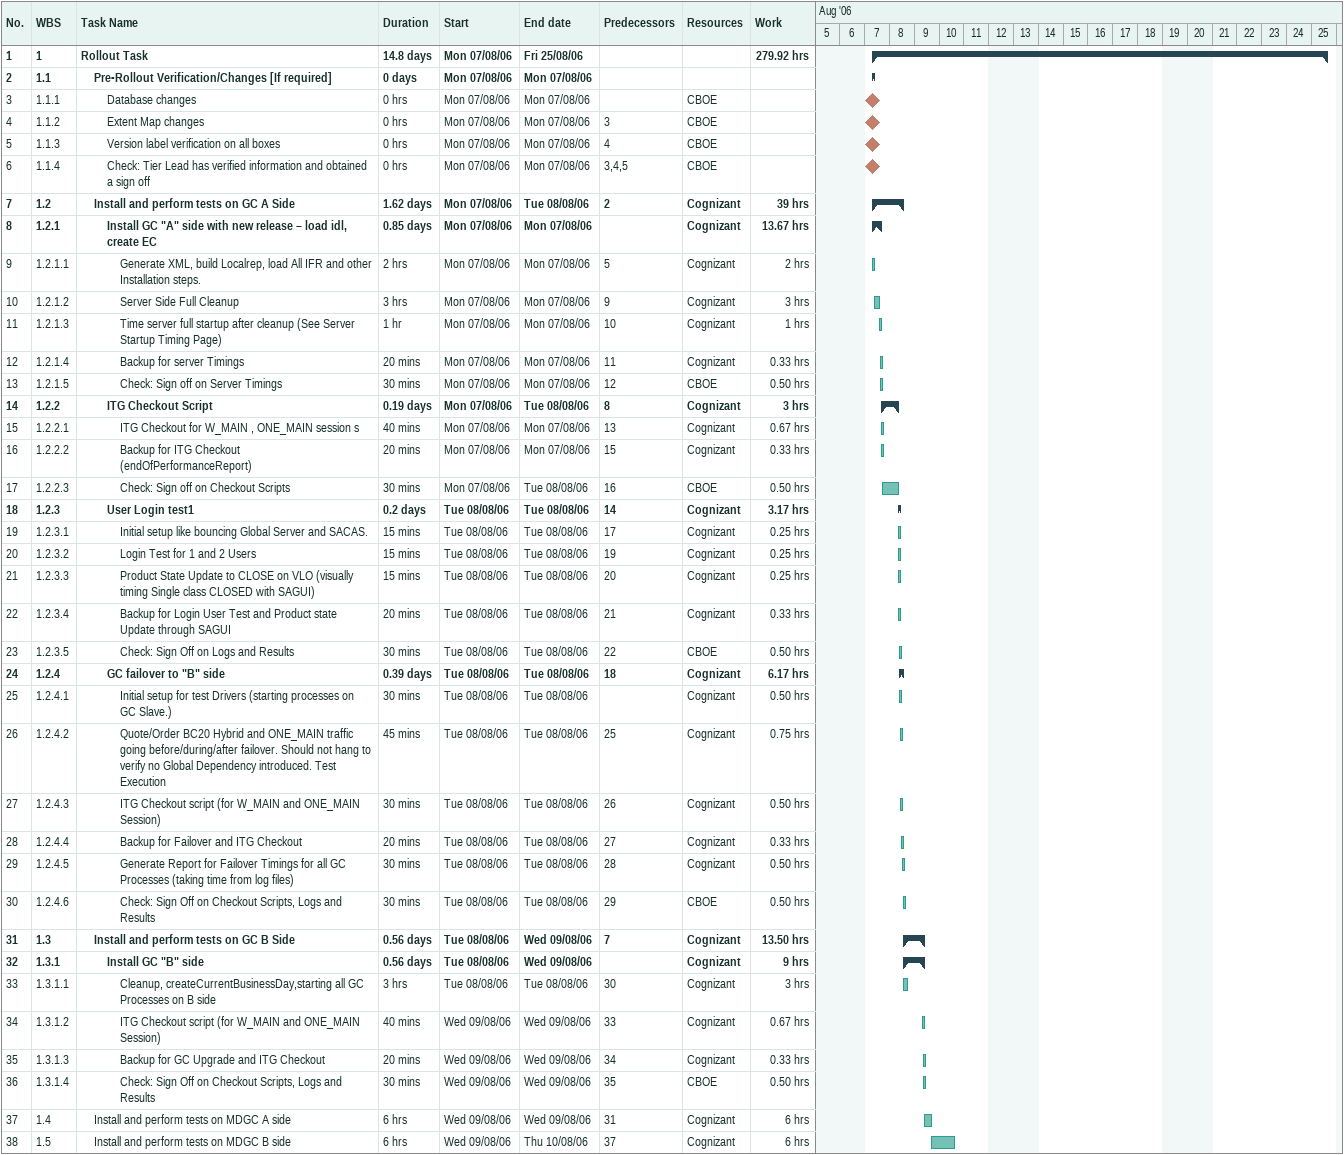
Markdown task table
| ID | WBS | Task | Duration | Start | Finish | Predecessors | Resources | Work (h) |
|---|---|---|---|---|---|---|---|---|
| 1 | 1 | **Rollout Task** | 14.8d | 2006-08-07 | 2006-08-25 |  |  | 279.92 |
| 2 | 1.1 | **Pre-Rollout Verification/Changes [If required]** | 0d | 2006-08-07 | 2006-08-07 |  |  |  |
| 3 | 1.1.1 | Database changes | 0h | 2006-08-07 | 2006-08-07 |  | CBOE |  |
| 4 | 1.1.2 | Extent Map changes | 0h | 2006-08-07 | 2006-08-07 | 3 | CBOE |  |
| 5 | 1.1.3 | Version label verification on all boxes | 0h | 2006-08-07 | 2006-08-07 | 4 | CBOE |  |
| 6 | 1.1.4 | Check: Tier Lead has verified information and obtained a sign off | 0h | 2006-08-07 | 2006-08-07 | 3, 4, 5 | CBOE |  |
| 7 | 1.2 | **Install and perform tests on GC A Side** | 1.62d | 2006-08-07 | 2006-08-08 | 2 | Cognizant | 39 |
| 8 | 1.2.1 | **Install GC "A" side with new release – load idl, create EC** | 0.85d | 2006-08-07 | 2006-08-07 |  | Cognizant | 13.67 |
| 9 | 1.2.1.1 | Generate XML, build Localrep, load All IFR and other Installation steps. | 2h | 2006-08-07 | 2006-08-07 | 5 | Cognizant | 2 |
| 10 | 1.2.1.2 | Server Side Full Cleanup | 3h | 2006-08-07 | 2006-08-07 | 9 | Cognizant | 3 |
| 11 | 1.2.1.3 | Time server full startup after cleanup (See Server Startup Timing Page) | 1h | 2006-08-07 | 2006-08-07 | 10 | Cognizant | 1 |
| 12 | 1.2.1.4 | Backup for server Timings | 20min | 2006-08-07 | 2006-08-07 | 11 | Cognizant | 0.33 |
| 13 | 1.2.1.5 | Check: Sign off on Server Timings | 30min | 2006-08-07 | 2006-08-07 | 12 | CBOE | 0.50 |
| 14 | 1.2.2 | **ITG Checkout Script** | 0.19d | 2006-08-07 | 2006-08-08 | 8 | Cognizant | 3 |
| 15 | 1.2.2.1 | ITG Checkout for W_MAIN , ONE_MAIN session s | 40min | 2006-08-07 | 2006-08-07 | 13 | Cognizant | 0.67 |
| 16 | 1.2.2.2 | Backup for ITG Checkout (endOfPerformanceReport) | 20min | 2006-08-07 | 2006-08-07 | 15 | Cognizant | 0.33 |
| 17 | 1.2.2.3 | Check: Sign off on Checkout Scripts | 30min | 2006-08-07 | 2006-08-08 | 16 | CBOE | 0.50 |
| 18 | 1.2.3 | **User Login test1** | 0.2d | 2006-08-08 | 2006-08-08 | 14 | Cognizant | 3.17 |
| 19 | 1.2.3.1 | Initial setup like bouncing Global Server and SACAS. | 15min | 2006-08-08 | 2006-08-08 | 17 | Cognizant | 0.25 |
| 20 | 1.2.3.2 | Login Test for 1 and 2 Users | 15min | 2006-08-08 | 2006-08-08 | 19 | Cognizant | 0.25 |
| 21 | 1.2.3.3 | Product State Update to CLOSE on VLO (visually timing Single class CLOSED with SAGUI) | 15min | 2006-08-08 | 2006-08-08 | 20 | Cognizant | 0.25 |
| 22 | 1.2.3.4 | Backup for Login User Test and Product state Update through SAGUI | 20min | 2006-08-08 | 2006-08-08 | 21 | Cognizant | 0.33 |
| 23 | 1.2.3.5 | Check: Sign Off on Logs and Results | 30min | 2006-08-08 | 2006-08-08 | 22 | CBOE | 0.50 |
| 24 | 1.2.4 | **GC failover to "B" side** | 0.39d | 2006-08-08 | 2006-08-08 | 18 | Cognizant | 6.17 |
| 25 | 1.2.4.1 | Initial setup for test Drivers (starting processes on GC Slave.) | 30min | 2006-08-08 | 2006-08-08 |  | Cognizant | 0.50 |
| 26 | 1.2.4.2 | Quote/Order BC20 Hybrid and ONE_MAIN traffic going before/during/after failover. Should not hang to verify no Global Dependency introduced. Test Execution | 45min | 2006-08-08 | 2006-08-08 | 25 | Cognizant | 0.75 |
| 27 | 1.2.4.3 | ITG Checkout script (for W_MAIN and ONE_MAIN Session) | 30min | 2006-08-08 | 2006-08-08 | 26 | Cognizant | 0.50 |
| 28 | 1.2.4.4 | Backup for Failover and ITG Checkout | 20min | 2006-08-08 | 2006-08-08 | 27 | Cognizant | 0.33 |
| 29 | 1.2.4.5 | Generate Report for Failover Timings for all GC Processes (taking time from log files) | 30min | 2006-08-08 | 2006-08-08 | 28 | Cognizant | 0.50 |
| 30 | 1.2.4.6 | Check: Sign Off on Checkout Scripts, Logs and Results | 30min | 2006-08-08 | 2006-08-08 | 29 | CBOE | 0.50 |
| 31 | 1.3 | **Install and perform tests on GC B Side** | 0.56d | 2006-08-08 | 2006-08-09 | 7 | Cognizant | 13.50 |
| 32 | 1.3.1 | **Install GC "B" side** | 0.56d | 2006-08-08 | 2006-08-09 |  | Cognizant | 9 |
| 33 | 1.3.1.1 | Cleanup, createCurrentBusinessDay,starting all GC Processes on B side | 3h | 2006-08-08 | 2006-08-08 | 30 | Cognizant | 3 |
| 34 | 1.3.1.2 | ITG Checkout script (for W_MAIN and ONE_MAIN Session) | 40min | 2006-08-09 | 2006-08-09 | 33 | Cognizant | 0.67 |
| 35 | 1.3.1.3 | Backup for GC Upgrade and ITG Checkout | 20min | 2006-08-09 | 2006-08-09 | 34 | Cognizant | 0.33 |
| 36 | 1.3.1.4 | Check: Sign Off on Checkout Scripts, Logs and Results | 30min | 2006-08-09 | 2006-08-09 | 35 | CBOE | 0.50 |
| 37 | 1.4 | Install and perform tests on MDGC A side | 6h | 2006-08-09 | 2006-08-09 | 31 | Cognizant | 6 |
| 38 | 1.5 | Install and perform tests on MDGC B side | 6h | 2006-08-09 | 2006-08-10 | 37 | Cognizant | 6 |
